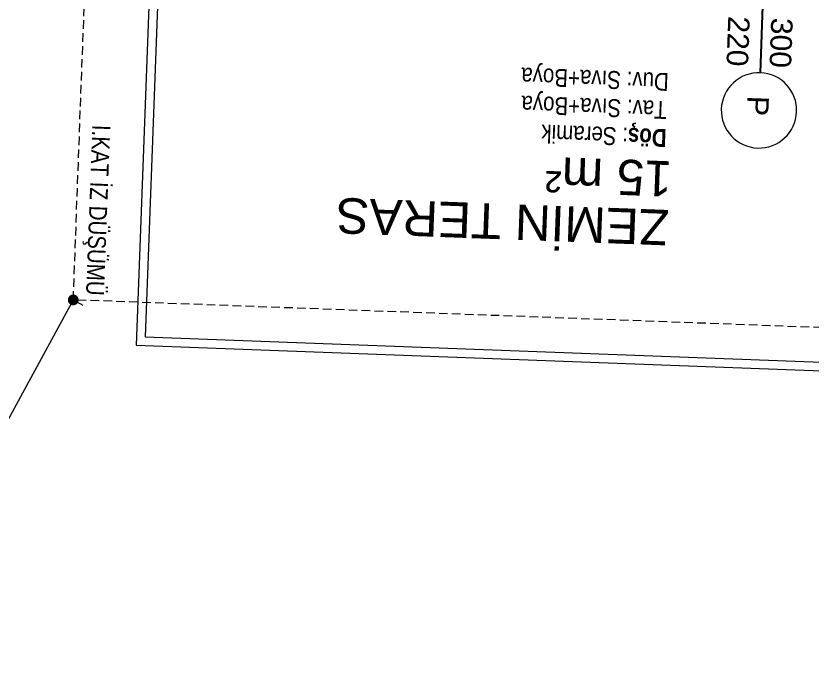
# Model space of a CAD drawing. Header units: centimetres. Extents: x 63871 to 181827, y -95930 to 42199.
# Drawn here: x 148466.6 to 148836.4, y 26830.2 to 27134.2 of the extents above; entities that cross this region are included whole.
import ezdxf

# ---------------------------------------------------------------- set-up
doc = ezdxf.new("R2010")
doc.units = ezdxf.units.CM
doc.linetypes.add('11-021_500-SatisOfisi_220512$0${ Diamond }', pattern=[12, 4, -2, 2, 2, -2])
for name, color, linetype, lineweight in [('A-AREA-IDEN', 7, 'Continuous', 9), ('A-FLOR-HRAL', 11, 'Continuous', 9), ('İz DÜŞÜMÜ', 7, '11-021_500-SatisOfisi_220512$0${ Diamond }', 18), ('OLUK', 222, 'Continuous', 15)]:
    doc.layers.add(name, color=color, linetype=linetype, lineweight=lineweight)
doc.layers.add('Bitirme - Duvar', color=7, linetype='Continuous')
doc.layers.add('Dıış Ölçü', color=140, linetype='Continuous')
doc.styles.add('Arial', font='Arial.ttf', dxfattribs={"height": 250})
doc.styles.add('MtXpl_Arial_Narrow', font='')
doc.styles.add('MtXpl_Arial_Narrow_1', font='')
doc.styles.add('OLUŞTURULMUŞ_STİL_1', font='Arial.ttf')
doc.styles.add('RomanS', font='')
doc.styles.get('MtXpl_Arial_Narrow').set_extended_font_data('Arial Narrow', bold=True)
doc.styles.get('MtXpl_Arial_Narrow_1').set_extended_font_data('Arial Narrow')
doc.styles.get('RomanS').set_extended_font_data('Stylus BT')
doc.dimstyles.new('BÖYÜK', dxfattribs={"dimtxt": 70, "dimasz": 5, "dimexe": 5, "dimexo": 5, "dimgap": 2, "dimtad": 3, "dimdec": 0, "dimzin": 0, "dimdsep": 46, "dimtxsty": 'RomanS', "dimblk": 'DOT', "dimcen": 5, "dimadec": 0, "dimazin": 0, "dimtfac": 1, "dimtdec": 0, "dimtix": 1, "dimtofl": 0, "dimtmove": 1, "dimatfit": 0, "dimldrblk": 'DOT', "dimfxl": 10, "dimfxlon": 1, "dimtolj": 1, "dimtzin": 0, "dimarcsym": 0})

# ---------------------------------------------------------------- blocks, each defined once
blk = doc.blocks.new('HRD')
at = {"layer": 'A-FLOR-HRAL'}
for p, q in [((154389.63, 36367.48), (153819.63, 36367.48)), ((154389.63, 36197.48), (154389.63, 36367.48)), ((154385.63, 36363.48), (153823.63, 36363.48)), ((154385.63, 36197.48), (154385.63, 36363.48))]:
    blk.add_line(p, q, dxfattribs=at)
at = {"layer": 'Bitirme - Duvar', "color": 161, "linetype": 'Continuous', "lineweight": 25}
blk.add_line((154104.63, 36230.18), (154104.63, 36182.68), dxfattribs=at)
at = {"layer": 'Bitirme - Duvar', "color": 251, "linetype": 'Continuous', "lineweight": 15}
for start, end in [(0, 180), (180, 0)]:
    blk.add_arc((154104.63, 36247.68), 17.5, start, end, dxfattribs=at)
at = {"layer": 'İz DÜŞÜMÜ'}
blk.add_lwpolyline([(153819.63, 36347.48), (154419.63, 36347.49), (154419.63, 35292.49), (154159.63, 35292.49), (154159.63, 35357.48), (153819.63, 35357.48), (153819.63, 36347.48)], dxfattribs=at)
for s, rotation, style, p in [('I.KAT İZ DÜŞÜMÜ', 89.957, 'MtXpl_Arial_Narrow_1', (154413.75, 36265.76)), ('Döş', 359.957, 'MtXpl_Arial_Narrow', (154147.04, 36258.02)), (': Seramik', 359.957, 'MtXpl_Arial_Narrow_1', (154165.03, 36258.01)), ('Tav: Sıva+Boya', 359.957, 'MtXpl_Arial_Narrow_1', (154147.47, 36244.97)), ('Duv: Sıva+Boya', 359.957, 'MtXpl_Arial_Narrow_1', (154146.99, 36231.91))]:
    blk.add_text(s, height=8.316, rotation=rotation, dxfattribs=dict(style=style)).set_placement(p)
at = {"layer": 'A-AREA-IDEN', "width": 224.1999, "attachment_point": 2, "line_spacing_factor": 0.941778, "style": 'Arial'}
for s, insert, char_height in [('ZEMİN TERAS', (154221.71, 36311.97), 16.4692), ('15 m²', (154173.28, 36289.32), 16.469)]:
    blk.add_mtext(s, dxfattribs=dict(at, insert=insert, char_height=char_height))
at = {"layer": 'Bitirme - Duvar', "linetype": 'Continuous', "char_height": 10, "attachment_point": 7, "rotation": 90, "style": 'OLUŞTURULMUŞ_STİL_1'}
for s, insert in [('\\A1;P', (154110.22, 36240.97)), ('\\A1;300', (154100.64, 36204.31)), ('\\A1;220', (154120.64, 36204.31))]:
    blk.add_mtext(s, dxfattribs=dict(at, insert=insert))
blk = doc.blocks.new('_Dot')
at = {"color": 0, "linetype": 'ByBlock', "lineweight": -2}
blk.add_line((-0.5, 0), (-1, 0), dxfattribs=at)
at = {"color": 0, "linetype": 'ByBlock', "const_width": 0.5}
blk.add_lwpolyline([(-0.25, 0, 1), (0.25, 0, 1)], format="xyb", close=True, dxfattribs=at)
blk = doc.blocks.new('*D221')
at = {"layer": 'Defpoints', "color": 0, "transparency": 16777216}
for p in [(-7935.53, 10819.63), (-8229.32, 10280.73), (-8229.32, 10280.73)]:
    blk.add_point(p, dxfattribs=at)
at = {"layer": 'Dıış Ölçü', "color": 0, "lineweight": -2, "transparency": 16777216}
for p, q in [((-7935.53, 10819.63), (-7931.14, 10817.24)), ((-7937.92, 10815.24), (-8226.93, 10285.12)), ((-8229.32, 10280.73), (-8224.93, 10278.34))]:
    blk.add_line(p, q, dxfattribs=at)
at = {"layer": 'Dıış Ölçü', "color": 0, "lineweight": -2, "transparency": 16777216, "xscale": 5, "yscale": 5, "zscale": 5}
for p, rotation in [((-7935.53, 10819.63), 61.40230146420026), ((-8229.32, 10280.73), 241.4023014642002)]:
    blk.add_blockref('_Dot', p, dxfattribs=dict(at, rotation=rotation))
at = {"layer": 'Dıış Ölçü', "color": 0, "transparency": 16777216, "insert": (-8116.28, 10568.64), "char_height": 70, "attachment_point": 5, "rotation": 61.4023, "style": 'RomanS'}
blk.add_mtext('\\A1;614', dxfattribs=at)
blk = doc.blocks.new('yerleşim planı')
at = {"rotation": 177.873189238168}
blk.add_blockref('HRD', (147726.63, 41411.37), dxfattribs=at)
at = {"layer": 'Dıış Ölçü'}
dim = blk.add_aligned_dim(p1=(-7935.53, 10819.63), p2=(-8229.32, 10280.73), distance=0, dimstyle='BÖYÜK', dxfattribs=at)
dim.commit()
dim.dimension.update_dxf_attribs({"geometry": '*D221', "text_midpoint": (-8116.28, 10568.64)})

msp = doc.modelspace()

# ---------------------------------------------------------------- block references
at = {"layer": 'OLUK'}
msp.add_blockref('yerleşim planı', (156428.79, 16182.58), dxfattribs=at)

doc.saveas('drawing.dxf')
